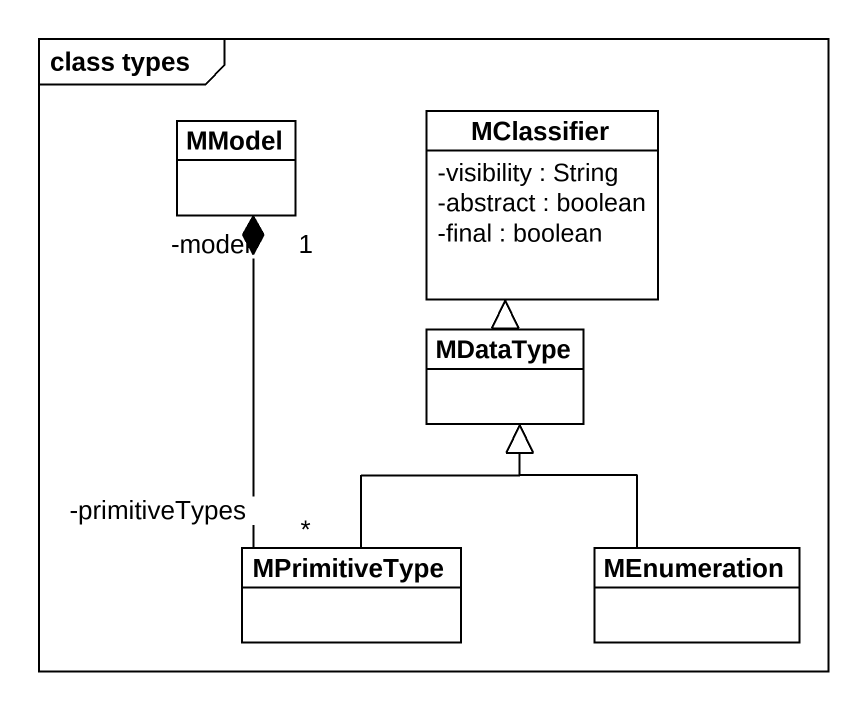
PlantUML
@startuml
mainframe class types
hide circle
hide empty members
skinparam classAttributeIconSize 0
class MModel
class MClassifier {
  -visibility : String
  -abstract : boolean
  -final : boolean
}
class MDataType
class MPrimitiveType
class MEnumeration
MModel "-model\n1" *-- "-primitiveTypes\n*" MPrimitiveType
MDataType -up-|> MClassifier
MPrimitiveType -up-|> MDataType
MEnumeration -up-|> MDataType
@enduml
